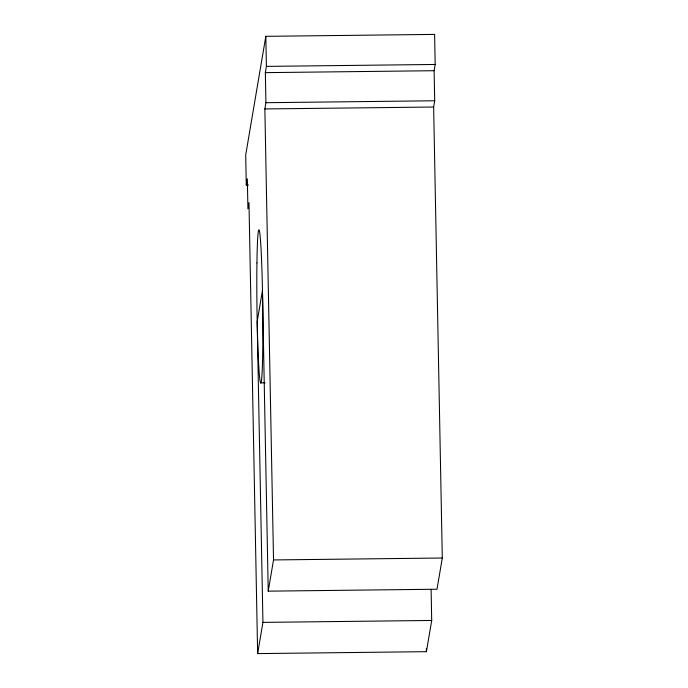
<?xml version="1.0" encoding="UTF-8"?>
<svg xmlns="http://www.w3.org/2000/svg" width="688" height="688" viewBox="0 0 688 688"><rect width="100%" height="100%" fill="white"/><g stroke="black" fill="none" stroke-linecap="round" stroke-linejoin="round"><path stroke-width="1.03" d="M431.109 589.315L431.703 620.456L426.405 651.674L257.639 653.6L262.936 622.382L257.157 321.717L262.455 290.499L268.225 591.155L437 589.229L442.298 558.011L433.638 107.018L434.696 100.775L434.119 70.709L435.177 64.466L434.601 34.4L265.826 36.326L245.702 154.972L246.278 185.038L248.42 185.012M246.278 185.038L247.345 178.794L247.921 208.86L248.979 202.616L257.639 653.6M268.225 591.155L273.523 559.937L264.863 108.945L265.921 102.701L265.344 72.636L266.402 66.392L265.826 36.326M266.402 66.392L435.177 64.466M265.344 72.636L434.119 70.709M265.921 102.701L434.696 100.775M264.863 108.945L433.638 107.018M260.743 382.855L265.018 382.812M273.523 559.937L442.298 558.011M262.936 622.382L431.703 620.456M426.345 648.457L426.405 651.674M256.934 262.919A76.772 2.89 89.3 0 0 260.468 382.666A76.772 2.89 89.3 0 0 262.025 272.74A76.772 2.89 89.3 0 0 256.934 262.919"/></g></svg>
